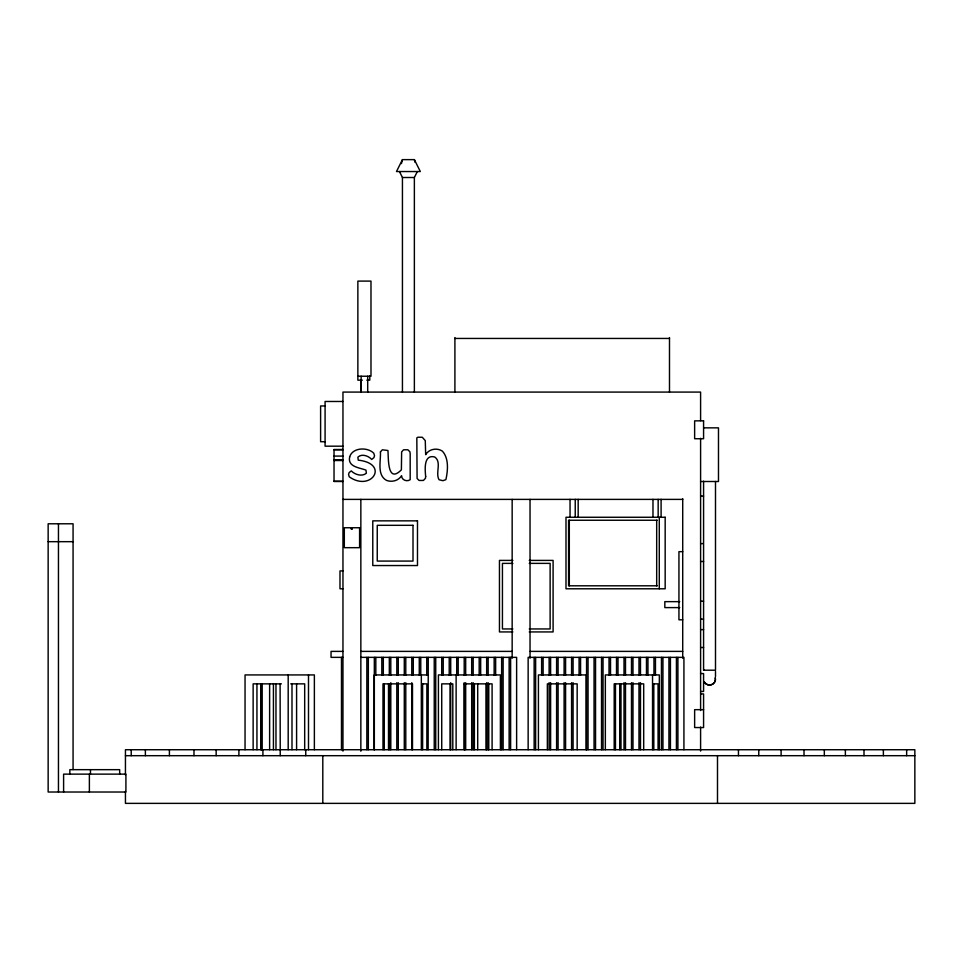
<?xml version="1.0" encoding="UTF-8"?>
<svg xmlns="http://www.w3.org/2000/svg" width="963" height="963" viewBox="0 0 963 963"><rect width="100%" height="100%" fill="white"/><g stroke="black" fill="none" stroke-linecap="round" stroke-linejoin="round"><path stroke-width="1.44" d="M401.451 163.602L402.438 159.629L414.367 159.629L420.325 171.546L396.479 171.546L402.438 159.629M414.367 392.085L414.367 177.505L417.34 171.546M703.58 619.281L703.58 670.2L715.497 670.2L715.497 481.5M399.464 171.546L402.438 177.505L414.367 177.505M454.909 338.446L669.49 338.446M357.863 376.232L370.984 376.232L370.984 281.1L357.863 281.1L357.863 380.168L362.341 380.168M366.807 380.168L369.792 380.168L369.792 375.702M342.96 401.475L325.085 401.475L325.085 446.182L342.96 446.182M325.085 405.953L320.607 405.953L320.607 441.716L325.085 441.716M703.58 427.849L718.482 427.849L718.482 481.5L700.595 481.5M342.96 449.504L334.029 449.504L334.029 481.5L342.96 481.5M334.029 449.817L342.96 449.817M334.029 456.089L342.96 456.089M334.029 459.796L342.96 459.796M334.029 460.519L342.96 460.519M334.029 481.187L342.96 481.247M700.595 496.065L703.58 496.065M342.96 499.388L682.719 499.388M657.416 520.249L568.579 520.249L568.579 585.805L657.416 585.805M48.15 541.675L73.068 541.675M700.595 543.601L703.58 543.601L703.58 619.077L700.595 619.077M682.719 551.667L678.939 551.667L678.939 619.799L682.719 619.799M512.87 560.406L499.46 560.406L499.46 631.933L512.87 631.933M529.253 560.406L553.099 560.406L553.099 631.933L529.253 631.933M700.595 561.489L703.58 561.489M512.87 563.379L502.433 563.379L502.433 628.947L512.87 628.947M529.253 563.379L550.126 563.379L550.126 628.947L529.253 628.947M342.96 570.915L339.987 570.915L339.987 588.79L342.96 588.79M700.595 601.189L703.58 601.189M679.734 601.646L664.831 601.646L664.831 607.605L679.734 607.605M700.595 629.609L703.58 629.609M700.595 647.497L703.58 647.497M342.96 651.385L331.043 651.385L331.043 657.356L342.96 657.356M360.848 651.385L512.16 651.385M530.035 651.385L682.719 651.385M360.848 657.356L516.625 657.356L516.625 749.732M700.595 673.57L703.58 673.57L703.58 691.458L700.595 691.458M428.138 674.931L374.138 674.931L374.138 749.732M281.401 683.862L253.137 683.862L253.137 749.732M290.742 683.862L304.681 683.862L304.681 749.732M422.444 683.862L426.862 683.862L426.862 749.732M464.19 683.862L492.093 683.862L492.093 749.732M653.636 683.862L658.066 683.862L658.066 749.732M700.595 693.926L703.58 693.926L703.58 727.547L694.636 727.547L694.636 709.671L703.58 709.671M125.443 755.69L914.85 755.69M704.374 670.212L703.58 670.2M414.367 159.629L415.029 162.278M906.652 749.732L906.652 755.69M883.372 749.732L883.372 755.69M864.004 749.732L864.004 755.69M845.37 749.732L845.37 755.69M824.328 749.732L824.328 755.69M804.021 749.732L804.021 755.69M781.113 749.732L781.113 755.69M758.76 749.732L758.76 755.69M738.452 749.732L738.452 755.69M717.495 755.69L717.495 803.371M715.497 671.38L715.497 676.664M703.58 481.163L703.58 542.903M700.595 420.626L700.595 392.085L342.96 392.085L342.96 751.128M700.595 438.285L700.595 710.525M700.595 727.053L700.595 751.092M683.923 749.732L683.923 657.356L528.145 657.356L528.145 749.732M682.719 498.629L682.719 658.223M677.916 657.356L677.916 749.732M676.423 657.356L676.423 749.732M670.429 657.356L670.429 749.732M669.49 337.556L669.49 392.085M668.936 657.356L668.936 749.732M662.941 657.356L662.941 749.732M661.449 657.356L661.449 749.732M661.1 499.34L661.1 517.263M659.282 517.263L659.282 588.79M659.342 749.732L659.342 674.931L605.342 674.931L605.342 749.732M658.162 499.34L658.162 517.263M656.682 520.249L656.682 585.805M655.454 657.356L655.454 675.232M653.961 657.356L653.961 675.232M653.817 683.862L653.817 749.732M652.974 499.34L652.974 517.263M652.541 674.931L652.541 749.732M647.967 657.356L647.967 675.232M646.474 657.356L646.474 675.232M643.693 749.732L643.693 683.862L614.189 683.862L614.189 749.732M640.479 657.356L640.479 675.232M640.479 682.683L640.479 749.732M638.987 657.356L638.987 675.232M638.987 682.683L638.987 749.732M632.98 657.356L632.98 675.232M632.98 682.683L632.98 749.732M631.499 657.356L631.499 675.232M631.499 682.683L631.499 749.732M625.493 657.356L625.493 675.232M625.493 682.683L625.493 749.732M624.012 657.356L624.012 675.232M624.012 682.683L624.012 749.732M620.991 683.862L620.991 749.732M619.715 683.862L619.715 749.732M618.005 657.356L618.005 675.232M616.513 657.356L616.513 675.232M615.465 683.862L615.465 749.732M610.518 657.356L610.518 675.232M609.025 657.356L609.025 675.232M603.031 657.356L603.031 749.732M601.538 657.356L601.538 749.732M595.543 657.356L595.543 749.732M594.051 657.356L594.051 749.732M588.056 657.356L588.056 749.732M586.563 657.356L586.563 749.732M586.106 749.732L586.106 674.931L538.425 674.931L538.425 749.732M580.569 657.356L580.569 675.232M579.076 657.356L579.076 675.232M578.173 499.34L578.173 517.263M577.162 749.732L577.162 683.862L547.357 683.862L547.357 749.732M575.236 499.34L575.236 517.263M573.081 657.356L573.081 675.232M573.081 682.683L573.081 749.732M571.589 657.356L571.589 675.232M571.589 682.683L571.589 749.732M570.048 499.34L570.048 517.263M569.314 520.249L569.314 585.805M565.582 657.356L565.582 675.232M565.582 682.683L565.582 749.732M564.101 657.356L564.101 675.232M564.101 682.683L564.101 749.732M558.095 657.356L558.095 675.232M558.095 682.683L558.095 749.732M556.602 657.356L556.602 675.232M556.602 682.683L556.602 749.732M550.607 657.356L550.607 675.232M550.607 682.683L550.607 749.732M549.115 657.356L549.115 675.232M549.115 682.683L549.115 749.732M543.12 657.356L543.12 675.232M541.627 657.356L541.627 675.232M535.633 657.356L535.633 749.732M534.14 657.356L534.14 749.732M530.035 499.388L530.035 658.223M512.16 499.388L512.16 658.223M510.619 657.356L510.619 749.732M509.126 657.356L509.126 749.732M503.131 657.356L503.131 749.732M501.639 657.356L501.639 749.732M500.399 749.732L500.399 674.931L438.418 674.931L438.418 749.732M495.644 657.356L495.644 675.232M494.151 657.356L494.151 675.232M488.771 683.862L488.771 749.732M488.157 657.356L488.157 675.232M488.157 682.683L488.157 749.732M486.664 657.356L486.664 675.232M486.664 682.683L486.664 749.732M486.014 683.862L486.014 749.732M480.669 657.356L480.669 675.232M479.177 657.356L479.177 675.232M477.708 683.862L477.708 749.732M474.386 683.862L474.386 749.732M473.182 657.356L473.182 675.232M473.182 682.683L473.182 749.732M471.689 657.356L471.689 675.232M471.689 682.683L471.689 749.732M465.683 657.356L465.683 675.232M465.683 682.683L465.683 749.732M464.419 683.862L464.419 749.732M464.202 657.356L464.202 675.232M464.202 682.683L464.202 749.732M458.195 657.356L458.195 675.232M456.715 657.356L456.715 675.232M456.125 674.931L456.125 749.732M454.909 337.556L454.909 392.085M452.803 749.732L452.803 683.862L441.728 683.862L441.728 749.732M450.708 657.356L450.708 675.232M450.708 682.683L450.708 749.732M450.034 683.862L450.034 749.732M449.215 657.356L449.215 675.232M443.221 657.356L443.221 675.232M441.728 657.356L441.728 675.232M435.733 657.356L435.733 749.732M434.241 657.356L434.241 749.732M428.246 657.356L428.138 749.732M426.753 657.356L426.753 675.232M422.613 683.862L422.613 749.732M421.337 674.931L421.337 749.732M420.759 657.356L420.759 675.232M419.266 657.356L419.266 675.232M413.271 657.356L413.271 675.232M412.489 749.732L412.489 683.862L382.985 683.862L382.985 749.732M411.779 657.356L411.779 675.232M411.779 682.683L411.779 749.732M405.784 657.356L405.784 675.232M405.784 682.683L405.784 749.732M404.291 657.356L404.291 675.232M404.291 682.683L404.291 749.732M402.438 177.505L402.438 392.085M398.285 657.356L398.285 675.232M398.285 682.683L398.285 749.732M396.804 657.356L396.804 675.232M396.804 682.683L396.804 749.732M390.797 657.356L390.797 675.232M390.797 682.683L390.797 749.732M389.786 683.862L389.786 749.732M389.317 657.356L389.317 675.232M388.51 683.862L388.51 749.732M384.261 683.862L384.261 749.732M383.31 657.356L383.31 675.232M381.817 657.356L381.817 675.232M375.823 657.356L375.823 675.232M374.33 657.356L374.33 749.732M368.335 657.356L368.335 749.732M367.697 376.232L367.697 392.085M366.843 657.356L366.843 749.732M361.149 376.232L361.149 392.085M360.848 380.168L360.848 392.085M360.848 499.388L360.848 751.224M341.48 657.356L341.48 749.732M322.798 755.69L322.798 803.371M314.371 749.732L314.371 674.931L245.047 674.931L245.047 749.732M308.497 674.931L308.497 749.732M305.752 749.732L305.752 755.69M296.592 683.862L296.592 749.732M291.994 683.862L291.994 749.732M288.19 674.931L288.19 749.732M280.233 755.69L280.101 683.862M275.972 683.862L275.972 749.732M273.432 683.862L273.432 749.732M269.628 683.862L269.628 749.732M262.911 749.732L262.911 755.69M261.924 683.862L261.924 749.732M261.539 683.862L261.539 749.732M260.732 683.899L260.732 749.732M256.94 683.862L256.94 749.732M238.884 749.732L238.884 755.69M216.157 749.732L216.157 755.69M193.984 749.732L193.984 755.69M169.404 749.732L169.404 755.69M145.377 749.732L145.377 755.69M131.221 749.732L131.221 755.69M125.443 775.059L125.443 749.732L914.85 749.732L914.85 803.371L125.443 803.371L125.443 791.454M119.677 774.132L119.677 769.666L69.842 769.666L69.842 774.132M90.462 769.666L90.462 774.132M89.378 774.132L89.378 792.019M73.068 769.533L73.068 523.788L48.15 523.788L48.15 792.019L125.912 792.019L125.912 774.132L63.606 774.132L63.606 792.019M58.454 523.788L58.454 792.019M700.595 673.161A5.983 0.662 -90 0 1 700.775 673.366M351.23 528.868L352.061 529.048L351.23 528.868M349.653 456.907C347.426 466.983 359.512 467.609 365.976 470.125L366.349 473.206C362.088 476.95 354.878 474.639 351.266 470.907L349.136 472.58L348.57 474.422L349.244 476.805C371.357 492.442 389.967 463.636 358.26 460.158L357.875 457.148C361.751 453.38 368.492 455.836 371.718 459.435L373.909 457.642L374.535 455.728L373.788 453.224C367.553 446.868 352.506 447.338 349.653 456.907M380.421 451.924C380.987 460.892 376.702 474.94 386.5 480.381C391.869 482.475 398.526 480.73 401.583 475.686C401.499 479.995 406.928 482.102 410.178 479.694L410.178 453.79L409.913 451.803L407.879 449.769L403.545 449.793L401.631 451.924L401.39 469.848C387.27 484.028 388.595 458.569 387.933 450.491L382.335 449.793L380.421 451.924M425.67 476.492L425.429 478.334L423.443 480.441L419.11 480.465L417.087 478.467L416.823 437.852L417.894 437.226L422.288 437.25L425.273 440.621L425.67 454.668C428.944 448.951 437.118 447.506 442.414 451.178C449.059 458.472 447.867 470.811 445.881 479.646L442.92 480.693L439.068 479.755C435.083 472.989 442.029 462.132 434.734 456.992C423.407 453.994 425.044 469.932 425.67 476.492M703.58 420.855L694.636 420.855L694.636 438.731L703.58 438.731L703.58 420.855M665.168 517.263L565.991 517.263L565.991 588.79L665.168 588.79L665.168 517.263M417.485 520.851L372.777 520.851L372.777 565.546L417.485 565.546L417.485 520.851M413.007 525.317L377.243 525.317L377.243 561.08L413.007 561.08L413.007 525.317M359.596 527.748L344.321 527.748L344.321 547.682L359.596 547.682L359.596 527.748M704.386 682.117A5.983 5.947 -90 0 0 715.28 677.591A5.959 5.959 0 0 1 704.374 682.117"/></g></svg>
